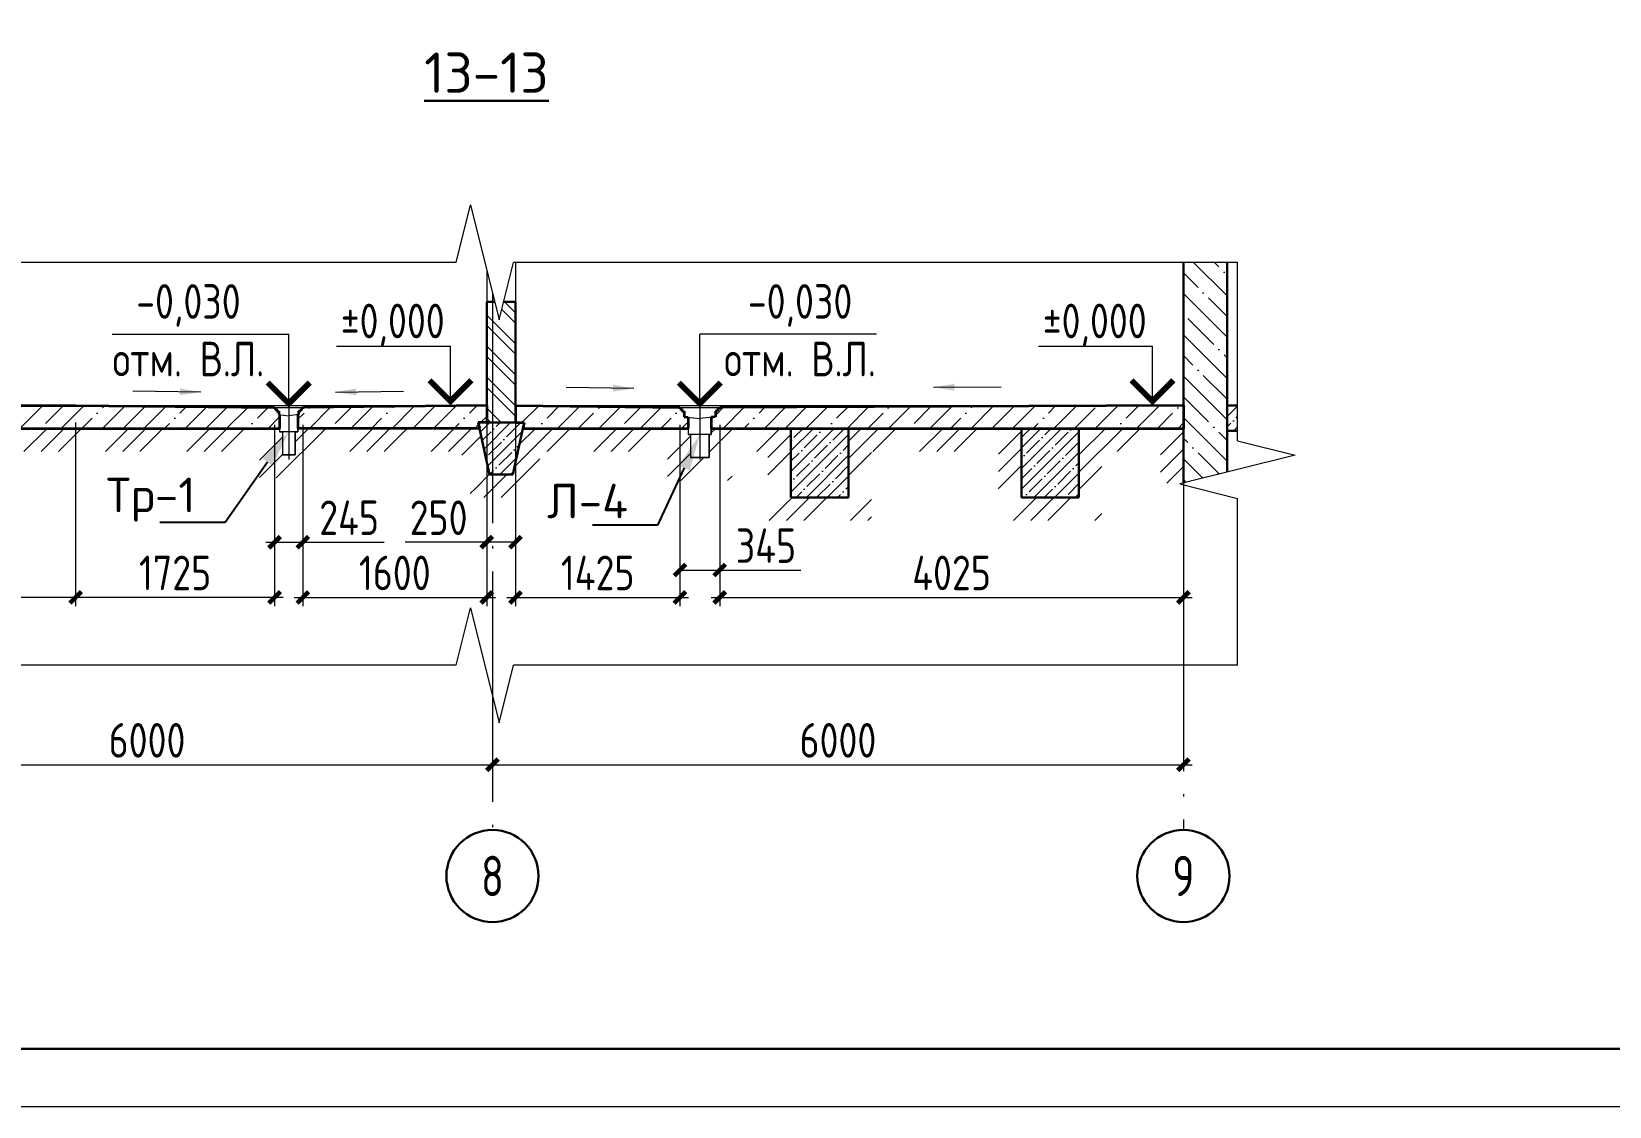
# Model space of a CAD drawing. Extents: x -965262 to 1142518, y -357520 to 71675.
# Drawn here: x 283984 to 297687, y -240088 to -230752 of the extents above; entities that cross this region are included whole.
import ezdxf
from ezdxf import colors
from ezdxf.entities.mleader import LeaderData, LeaderLine
from ezdxf.math import Vec2, Vec3

# ---------------------------------------------------------------- set-up
doc = ezdxf.new("R2010")
doc.units = 0
doc.header["$LTSCALE"] = 10
doc.linetypes.add('AM_DIN_G_W050x2', pattern=[6.875, 4.75, -0.875, 0.375, -0.875])
doc.linetypes.add('DOTE', pattern=[2.42, 2, -0.2, 0.02, -0.2])
doc.layers.get('0').update_dxf_attribs({"linetype": 'CONTINUOUS', "lineweight": 30})
doc.layers.get('Defpoints').update_dxf_attribs({"linetype": 'CONTINUOUS'})
doc.layers.add('DOTE', color=7, linetype='DOTE', lineweight=9)
doc.layers.add('полы', color=3, linetype='CONTINUOUS', lineweight=35)
doc.styles.add('GOST 2.304', font='isocpeur.ttf', dxfattribs={"width": 0.75, "height": 250})
doc.styles.get("Standard").update_dxf_attribs({"font": 'isocpeur.ttf', "height": 300})
doc.styles.add('ГОСТ 2м', font='isocpeur.ttf', dxfattribs={"width": 0.8, "height": 250})
doc.dimstyles.new('ГОСТ 2м', dxfattribs={"dimtxt": 250, "dimasz": 100, "dimexe": 75, "dimexo": 150, "dimgap": 62.5, "dimtad": 1, "dimdec": 0, "dimtxsty": 'ГОСТ 2м', "dimblk": 'ARCHTICK', "dimcen": 150, "dimdle": 75, "dimclrd": 256, "dimclre": 256, "dimclrt": 256, "dimadec": 0, "dimazin": 0, "dimtfac": 1, "dimtdec": 0, "dimtmove": 0, "dimatfit": 3, "dimldrblk": 'OBLIQUE', "dimfxl": 1, "dimlwd": 15, "dimlwe": 15, "dimarcsym": 0})

# ---------------------------------------------------------------- blocks, each defined once
blk = doc.blocks.new('_ArchTick')
at = {"color": 0, "linetype": 'ByBlock', "lineweight": 0, "const_width": 0.4}
blk.add_lwpolyline([(-0.5, -0.5), (0.5, 0.5)], dxfattribs=at)
blk = doc.blocks.new('*D1673')
at = {"lineweight": 15, "ltscale": 100, "transparency": 16777216}
for p, q in [((281987, -236970), (281987, -237045)), ((287987, -236970), (287987, -237045)), ((281912, -237120), (288062, -237120))]:
    blk.add_line(p, q, dxfattribs=at)
at = {"layer": 'Defpoints', "color": 0, "lineweight": 15, "ltscale": 100, "transparency": 16777216}
for p in [(281987, -237120), (287987, -237120), (287987, -237120)]:
    blk.add_point(p, dxfattribs=at)
at = {"lineweight": 15, "ltscale": 100, "transparency": 16777216, "xscale": 100, "yscale": 100, "zscale": 100, "rotation": 180}
blk.add_blockref('_ArchTick', (281987, -237120), dxfattribs=at)
at = {"lineweight": 15, "ltscale": 100, "transparency": 16777216, "xscale": 100, "yscale": 100, "zscale": 100}
blk.add_blockref('_ArchTick', (287987, -237120), dxfattribs=at)
at = {"lineweight": 15, "ltscale": 100, "transparency": 16777216, "insert": (284987, -236908), "char_height": 250, "attachment_point": 5, "style": 'ГОСТ 2м'}
blk.add_mtext('{\\H1.2x;6000}', dxfattribs=at)
blk = doc.blocks.new('_Oblique')
at = {"color": 0, "linetype": 'ByBlock', "lineweight": -2}
blk.add_line((-0.5, -0.5), (0.5, 0.5), dxfattribs=at)
blk = doc.blocks.new('*D1674')
at = {"lineweight": 15, "ltscale": 100, "transparency": 16777216}
for p, q in [((287987, -236970), (287987, -237045)), ((293987, -236970), (293987, -237045)), ((287912, -237120), (294062, -237120))]:
    blk.add_line(p, q, dxfattribs=at)
at = {"layer": 'Defpoints', "color": 0, "lineweight": 15, "ltscale": 100, "transparency": 16777216}
for p in [(287987, -237120), (293987, -237120), (293987, -237120)]:
    blk.add_point(p, dxfattribs=at)
at = {"lineweight": 15, "ltscale": 100, "transparency": 16777216, "xscale": 100, "yscale": 100, "zscale": 100, "rotation": 180}
blk.add_blockref('_ArchTick', (287987, -237120), dxfattribs=at)
at = {"lineweight": 15, "ltscale": 100, "transparency": 16777216, "xscale": 100, "yscale": 100, "zscale": 100}
blk.add_blockref('_ArchTick', (293987, -237120), dxfattribs=at)
at = {"lineweight": 15, "ltscale": 100, "transparency": 16777216, "insert": (290987, -236908), "char_height": 250, "attachment_point": 5, "style": 'ГОСТ 2м'}
blk.add_mtext('{\\H1.2x;6000}', dxfattribs=at)
blk = doc.blocks.new('ФБ')
at = {"lineweight": 15, "ltscale": 50}
h = blk.add_hatch(dxfattribs=at)
h.set_pattern_fill('ANSI35', color=2, scale=20, style=0)
h.paths.add_polyline_path([(5649, 554), (5249, 554), (5349, 104), (5549, 104)])
at = {"color": 2, "ltscale": 50}
for p, q in [((5249, 554), (5649, 554)), ((5349, 104), (5249, 554)), ((5549, 104), (5649, 554)), ((5349, 104), (5549, 104))]:
    blk.add_line(p, q, dxfattribs=at)
blk = doc.blocks.new('*D1675')
at = {"lineweight": 15, "ltscale": 50, "transparency": 16777216}
for p, q in [((284367, -234149), (284367, -235742)), ((286095, -234169), (286095, -235742)), ((286170, -235667), (284292, -235667))]:
    blk.add_line(p, q, dxfattribs=at)
at = {"layer": 'Defpoints', "color": 0, "lineweight": 15, "ltscale": 50, "transparency": 16777216}
for p in [(284367, -233999), (286095, -234019, 0), (284367, -235667)]:
    blk.add_point(p, dxfattribs=at)
at = {"lineweight": 15, "ltscale": 50, "transparency": 16777216, "xscale": 100, "yscale": 100, "zscale": 100, "rotation": 180}
blk.add_blockref('_ArchTick', (284367, -235667), dxfattribs=at)
at = {"lineweight": 15, "ltscale": 50, "transparency": 16777216, "xscale": 100, "yscale": 100, "zscale": 100}
blk.add_blockref('_ArchTick', (286095, -235667), dxfattribs=at)
at = {"lineweight": 15, "ltscale": 50, "transparency": 16777216, "insert": (285231, -235454), "char_height": 250, "attachment_point": 5, "style": 'ГОСТ 2м'}
blk.add_mtext('{\\H1.2x;1725}', dxfattribs=at)
blk = doc.blocks.new('*D1676')
at = {"lineweight": 15, "ltscale": 50, "transparency": 16777216}
for p, q in [((286095, -234169), (286095, -235262)), ((286340, -234169), (286340, -235262)), ((286020, -235187), (286340, -235187)), ((286340, -235187), (287045, -235187))]:
    blk.add_line(p, q, dxfattribs=at)
at = {"layer": 'Defpoints', "color": 0, "ltscale": 50, "transparency": 16777216}
for p in [(286095, -234019, 0), (286340, -234019, 0), (286340, -235187)]:
    blk.add_point(p, dxfattribs=at)
at = {"lineweight": 15, "ltscale": 50, "transparency": 16777216, "xscale": 100, "yscale": 100, "zscale": 100, "rotation": 180}
blk.add_blockref('_ArchTick', (286095, -235187), dxfattribs=at)
at = {"lineweight": 15, "ltscale": 50, "transparency": 16777216, "xscale": 100, "yscale": 100, "zscale": 100}
blk.add_blockref('_ArchTick', (286340, -235187), dxfattribs=at)
at = {"lineweight": 15, "ltscale": 50, "transparency": 16777216, "insert": (286742, -234975), "char_height": 250, "attachment_point": 5, "style": 'ГОСТ 2м'}
blk.add_mtext('{\\H1.2x;245}', dxfattribs=at)
blk = doc.blocks.new('*D1677')
at = {"lineweight": 15, "ltscale": 50, "transparency": 16777216}
for p, q in [((286340, -234169), (286340, -235742)), ((287937, -234149), (287937, -235742)), ((286265, -235667), (288012, -235667))]:
    blk.add_line(p, q, dxfattribs=at)
at = {"layer": 'Defpoints', "color": 0, "lineweight": 15, "ltscale": 50, "transparency": 16777216}
for p in [(286340, -234019, 0), (287937, -233999), (287937, -235667)]:
    blk.add_point(p, dxfattribs=at)
at = {"lineweight": 15, "ltscale": 50, "transparency": 16777216, "xscale": 100, "yscale": 100, "zscale": 100, "rotation": 180}
blk.add_blockref('_ArchTick', (286340, -235667), dxfattribs=at)
at = {"lineweight": 15, "ltscale": 50, "transparency": 16777216, "xscale": 100, "yscale": 100, "zscale": 100}
blk.add_blockref('_ArchTick', (287937, -235667), dxfattribs=at)
at = {"lineweight": 15, "ltscale": 50, "transparency": 16777216, "insert": (287139, -235454), "char_height": 250, "attachment_point": 5, "style": 'ГОСТ 2м'}
blk.add_mtext('{\\H1.2x;1600}', dxfattribs=at)
blk = doc.blocks.new('*D1678')
at = {"lineweight": 15, "ltscale": 50, "transparency": 16777216}
for p, q in [((282187, -234149), (282187, -235742)), ((284367, -234149), (284367, -235742)), ((284442, -235667), (282112, -235667))]:
    blk.add_line(p, q, dxfattribs=at)
at = {"layer": 'Defpoints', "color": 0, "lineweight": 15, "ltscale": 50, "transparency": 16777216}
for p in [(282187, -233999), (284367, -233999), (282187, -235667)]:
    blk.add_point(p, dxfattribs=at)
at = {"lineweight": 15, "ltscale": 50, "transparency": 16777216, "xscale": 100, "yscale": 100, "zscale": 100, "rotation": 180}
blk.add_blockref('_ArchTick', (282187, -235667), dxfattribs=at)
at = {"lineweight": 15, "ltscale": 50, "transparency": 16777216, "xscale": 100, "yscale": 100, "zscale": 100}
blk.add_blockref('_ArchTick', (284367, -235667), dxfattribs=at)
at = {"lineweight": 15, "ltscale": 50, "transparency": 16777216, "insert": (283277, -235454), "char_height": 250, "attachment_point": 5, "style": 'ГОСТ 2м'}
blk.add_mtext('{\\H1.2x;2180}', dxfattribs=at)
blk = doc.blocks.new('*D1679')
at = {"lineweight": 15, "ltscale": 50, "transparency": 16777216}
for p, q in [((288187, -234149), (288187, -235742)), ((289615, -234169), (289615, -235742)), ((288112, -235667), (289690, -235667))]:
    blk.add_line(p, q, dxfattribs=at)
at = {"layer": 'Defpoints', "color": 0, "lineweight": 15, "ltscale": 50, "transparency": 16777216}
for p in [(288187, -233999), (289615, -234019), (289615, -235667)]:
    blk.add_point(p, dxfattribs=at)
at = {"lineweight": 15, "ltscale": 50, "transparency": 16777216, "xscale": 100, "yscale": 100, "zscale": 100, "rotation": 180}
blk.add_blockref('_ArchTick', (288187, -235667), dxfattribs=at)
at = {"lineweight": 15, "ltscale": 50, "transparency": 16777216, "xscale": 100, "yscale": 100, "zscale": 100}
blk.add_blockref('_ArchTick', (289615, -235667), dxfattribs=at)
at = {"lineweight": 15, "ltscale": 50, "transparency": 16777216, "insert": (288901, -235454), "char_height": 250, "attachment_point": 5, "style": 'ГОСТ 2м'}
blk.add_mtext('{\\H1.2x;1425}', dxfattribs=at)
blk = doc.blocks.new('*D1680')
at = {"lineweight": 15, "ltscale": 50, "transparency": 16777216}
for p, q in [((289615, -234169), (289615, -235504)), ((289960, -234169), (289960, -235504)), ((289615, -235429), (290035, -235429)), ((289960, -235429), (290665, -235429))]:
    blk.add_line(p, q, dxfattribs=at)
at = {"layer": 'Defpoints', "color": 0, "ltscale": 50, "transparency": 16777216}
for p in [(289615, -234019), (289960, -234019), (289615, -235429)]:
    blk.add_point(p, dxfattribs=at)
at = {"lineweight": 15, "ltscale": 50, "transparency": 16777216, "xscale": 100, "yscale": 100, "zscale": 100, "rotation": 180}
blk.add_blockref('_ArchTick', (289615, -235429), dxfattribs=at)
at = {"lineweight": 15, "ltscale": 50, "transparency": 16777216, "xscale": 100, "yscale": 100, "zscale": 100}
blk.add_blockref('_ArchTick', (289960, -235429), dxfattribs=at)
at = {"lineweight": 15, "ltscale": 50, "transparency": 16777216, "insert": (290362, -235217), "char_height": 250, "attachment_point": 5, "style": 'ГОСТ 2м'}
blk.add_mtext('{\\H1.2x;345}', dxfattribs=at)
blk = doc.blocks.new('*D1681')
at = {"lineweight": 15, "ltscale": 50, "transparency": 16777216}
for p, q in [((289960, -234169), (289960, -235742)), ((293987, -234149), (293987, -235742)), ((289885, -235667), (294062, -235667))]:
    blk.add_line(p, q, dxfattribs=at)
at = {"layer": 'Defpoints', "color": 0, "lineweight": 15, "ltscale": 50, "transparency": 16777216}
for p in [(289960, -234019), (293987, -233999), (293987, -235667)]:
    blk.add_point(p, dxfattribs=at)
at = {"lineweight": 15, "ltscale": 50, "transparency": 16777216, "xscale": 100, "yscale": 100, "zscale": 100, "rotation": 180}
blk.add_blockref('_ArchTick', (289960, -235667), dxfattribs=at)
at = {"lineweight": 15, "ltscale": 50, "transparency": 16777216, "xscale": 100, "yscale": 100, "zscale": 100}
blk.add_blockref('_ArchTick', (293987, -235667), dxfattribs=at)
at = {"lineweight": 15, "ltscale": 50, "transparency": 16777216, "insert": (291974, -235454), "char_height": 250, "attachment_point": 5, "style": 'ГОСТ 2м'}
blk.add_mtext('{\\H1.2x;4025}', dxfattribs=at)
blk = doc.blocks.new('*D1720')
at = {"lineweight": 15, "ltscale": 50, "transparency": 16777216}
for p, q in [((287937, -234149), (287937, -235262)), ((288187, -234149), (288187, -235262)), ((287937, -235187), (287229, -235187)), ((288187, -235187), (287862, -235187))]:
    blk.add_line(p, q, dxfattribs=at)
at = {"layer": 'Defpoints', "color": 0, "ltscale": 50, "transparency": 16777216}
for p in [(287937, -233999, 0), (288187, -233999, 0), (288187, -235187)]:
    blk.add_point(p, dxfattribs=at)
at = {"lineweight": 15, "ltscale": 50, "transparency": 16777216, "xscale": 100, "yscale": 100, "zscale": 100, "rotation": 180}
blk.add_blockref('_ArchTick', (287937, -235187), dxfattribs=at)
at = {"lineweight": 15, "ltscale": 50, "transparency": 16777216, "xscale": 100, "yscale": 100, "zscale": 100}
blk.add_blockref('_ArchTick', (288187, -235187), dxfattribs=at)
at = {"lineweight": 15, "ltscale": 50, "transparency": 16777216, "insert": (287519, -234975), "char_height": 250, "attachment_point": 5, "style": 'ГОСТ 2м'}
blk.add_mtext('{\\H1.2x;250}', dxfattribs=at)

msp = doc.modelspace()

# ---------------------------------------------------------------- hatches: boundary and pattern name
at = {"lineweight": 15, "ltscale": 50}
h = msp.add_hatch(dxfattribs=at)
h.set_pattern_fill('ANSI35', color=256, scale=40, angle=90, style=0)
h.set_pattern_definition([(135, (294204.97, -234322.55), (-179.605, -179.605), []), (135, (294204.97, -234142.94), (-179.605, -179.605), [317.5, -63.5, 0, -63.5])])
h.paths.add_polyline_path([(294367.5, -234148.7), (293987.2, -234148.7), (293987.2, -234192.5), (293988.5, -234198.7), (293987.2, -234198.7), (293987.1, -234674.2), (294367.5, -234579.1)])
h.paths.add_polyline_path([(294367.5, -233683.6), (294037.6, -233766.1), (294367.5, -233848.6)], flags=0)
h.paths.add_polyline_path([(294367.5, -233683.6), (294037.6, -233766.1), (294367.5, -233848.6)], flags=16)
h.paths.add_polyline_path([(294367.5, -232746.8), (293987.5, -232746.8), (293987.5, -232756.6), (294367.5, -232756.6)])
h.paths.add_polyline_path([(294367.5, -232746.8), (293987.5, -232746.8), (293987.5, -234148.7), (294367.5, -234148.7)])
at = {"lineweight": 15}
h = msp.add_hatch(dxfattribs=at)
h.set_pattern_fill('ANSI32', color=256, scale=20, angle=90)
h.set_pattern_definition([(135, (-2781001.57, -72083.47), (-134.703842, -134.703842), []), (135, (-2781001.57, -71993.67), (-134.703842, -134.703842), [])])
h.paths.add_polyline_path([(288187.4, -233098.7), (287987.2, -233098.7), (287987.2, -234148.7), (288187.4, -234148.7)])
h.paths.add_polyline_path([(287987.2, -233098.7), (287937.4, -233098.7), (287937.4, -234148.7), (287987.2, -234148.7)])
h.paths.add_polyline_path([(288046, -233256.6), (288006.6, -233098.7), (288085.5, -233098.7)], flags=16)
at = {"lineweight": 15, "ltscale": 50}
h = msp.add_hatch(dxfattribs=at)
h.set_pattern_fill('ANSI35', color=3, scale=40, style=0)
h.set_pattern_definition([(45, (293983.5, -234155.6), (-179.605, 179.605), []), (45, (294163.12, -234155.6), (-179.605, 179.605), [317.5, -63.5, 0, -63.5])])
h.paths.add_polyline_path([(293987.2, -234148.7), (293977.4, -234148.7), (293987.2, -234192.5)])
h.paths.add_polyline_path([(291079.1, -234013.2), (290579.1, -234015.7), (290579.1, -234198.7), (291079.1, -234198.7)])
h.paths.add_polyline_path([(293080.2, -234003.2), (292580.2, -234005.7), (292580.2, -234198.8), (293080.2, -234198.8), (293080.2, -234198.7)])
h.paths.add_polyline_path([(294367.5, -233998.7), (294367.5, -233998.7), (294367.5, -234148.7), (294379.4, -234139.7), (294377.4, -234148.7), (294381.5, -234130.6)], flags=17)
h.paths.add_polyline_path([(291079.1, -234013.2), (290579.1, -234015.7), (290579.1, -234198.7), (291079.1, -234198.7)], flags=17)
h.paths.add_polyline_path([(293080.2, -234003.2), (292580.2, -234005.7), (292580.2, -234198.7), (293080.2, -234198.7)], flags=17)
h.paths.add_polyline_path([(294367.5, -233998.7), (294367.5, -233998.7), (294367.5, -234148.7), (294379.4, -234139.7), (294377.4, -234148.7), (294381.5, -234130.6)], flags=17)
h.paths.add_polyline_path([(293987.2, -233998.7), (289959.9, -234018.7), (289959.9, -234028.7), (289942.4, -234028.7), (289942.4, -234048.7), (289922.4, -234048.7), (289922.4, -234097.8), (289887.4, -234102), (289887.4, -234198.7), (293987.2, -234198.7), (293987.2, -234192.5), (293977.4, -234148.7), (293987.2, -234148.7)])
h.paths.add_polyline_path([(289687.4, -234102), (289652.4, -234097.8), (289652.4, -234048.7), (289632.4, -234048.7), (289632.4, -234028.7), (289614.9, -234028.7), (289614.9, -234018.7), (288187.4, -233998.7), (288187.4, -234148.7), (288262.4, -234148.7), (288251.3, -234198.7), (289687.4, -234198.7)])
h.paths.add_polyline_path([(287937.4, -233998.7), (287937.4, -233998.7), (286339.9, -234018.7), (286339.9, -234028.7), (286322.4, -234028.7), (286322.4, -234048.7), (286302.4, -234048.7), (286302.4, -234078.7), (286297.4, -234079.3), (286297.4, -234198.7), (287873.5, -234198.7), (287862.4, -234148.7), (287937.4, -234148.7)])
h.paths.add_polyline_path([(286137.4, -234079.3), (286132.4, -234078.7), (286132.4, -234048.7), (286112.4, -234048.7), (286112.4, -234028.7), (286094.9, -234028.7), (286094.9, -234018.7), (284367.4, -233998.7), (282794.7, -233998.7), (282794.7, -233998.7), (282794.7, -233998.7), (282187.4, -233998.7), (282187.4, -234148.7), (282262.4, -234148.7), (282251.3, -234198.7), (286137.4, -234198.7)])
h.paths.add_polyline_path([(281937.4, -233998.7), (281304.5, -233998.7), (281304.5, -234198.7), (281873.5, -234198.7), (281862.4, -234148.7), (281937.4, -234148.7)])
at = {"lineweight": 15}
h = msp.add_hatch(dxfattribs=at)
h.set_pattern_fill('ANSI35', color=256, scale=20)
h.set_pattern_definition([(45, (-2781001.57, -72083.47), (-89.802561, 89.802561), []), (45, (-2780911.77, -72083.47), (-89.802561, 89.802561), [158.75, -31.75, 0, -31.75])])
h.paths.add_polyline_path([(294367.5, -234218.7), (294457.6, -234218.7), (294457.6, -233998.7), (294367.5, -233998.7)])
at = {"linetype": 'Continuous', "lineweight": 15}
h = msp.add_hatch(dxfattribs=at)
h.set_pattern_fill('GOST_GROUND', color=256, scale=50, style=0)
h.set_pattern_definition([(45, (-2781001.57, -72083.47), (707.10678, -4e-14), [1000]), (45, (-2780851.57, -72083.47), (707.10678, -4e-14), [1000]), (45, (-2780701.57, -72083.47), (707.10678, -4e-14), [1000])])
h.paths.add_polyline_path([(293987.5, -234674.1), (293987.2, -234198.7), (293080.2, -234198.7), (293080.2, -234798.8), (292580.2, -234798.8), (292580.2, -234198.8), (291079.1, -234198.7), (291079.1, -234798.7), (290579, -234798.8), (290579.1, -234198.8), (289887.4, -234198.7), (289887.4, -234252), (289867.4, -234252), (289867.4, -234452), (289707.4, -234452), (289707.4, -234252), (289687.4, -234252), (289687.4, -234198.7), (288251.3, -234198.7), (288162.4, -234598.7), (287962.4, -234598.7), (287873.5, -234198.7), (286297.4, -234198.7), (286297.4, -234229.3), (286272.4, -234229.3), (286272.4, -234429.3), (286162.4, -234429.3), (286162.4, -234229.3), (286137.4, -234229.3), (286137.4, -234198.7), (282251.3, -234198.7), (282162.4, -234598.7), (281962.4, -234598.7), (281873.5, -234198.7), (281304.5, -234198.7), (281304.5, -234306.6), (281713.1, -234398.7), (281802, -234798.7), (282322.9, -234798.7), (282411.7, -234398.7), (285937.4, -234398.7), (285937.4, -234429.3), (285962.4, -234429.3), (285962.4, -234629.3), (286472.4, -234629.3), (286472.4, -234429.3), (286497.4, -234429.3), (286497.4, -234398.7), (287713.1, -234398.7), (287802, -234798.7), (288322.9, -234798.7), (288411.7, -234398.7), (289487.4, -234398.7), (289487.4, -234452), (289507.4, -234452), (289507.4, -234652), (290067.4, -234652), (290067.4, -234452), (290087.4, -234452), (290087.4, -234398.7), (290379.1, -234398.7), (290379, -234998.8), (291279.1, -234998.7), (291279.1, -234398.7), (292380.2, -234398.8), (292380.2, -234998.8), (293280.1, -234998.8), (293280.2, -234398.7), (293787.3, -234398.7), (293787.5, -234674.2)])
at = {"lineweight": 15, "ltscale": 50}
h = msp.add_hatch(dxfattribs=at)
h.set_pattern_fill('ANSI35', color=2, scale=20, style=0)
h.set_pattern_definition([(45, (-2781001.57, -72004.75), (-89.802561, 89.802561), []), (45, (-2780911.77, -72004.75), (-89.802561, 89.802561), [158.75, -31.75, 0, -31.75])])
h.paths.add_polyline_path([(291079.1, -234198.7), (290579.1, -234198.7), (290579, -234798.7), (291079, -234798.7)])
h.paths.add_polyline_path([(293080.2, -234198.8), (292580.2, -234198.8), (292580.2, -234205.7), (292580.2, -234205.7), (292580.2, -234205.7), (292580.2, -234798.8), (293080.2, -234798.8)])

# ---------------------------------------------------------------- linework, layer by layer
at = {"color": 5, "lineweight": 15, "ltscale": 50}
for p, q in [((287671, -232756.6, 9037.5), (281304.5, -232756.6, 9037.5)), ((294457.6, -232756.6, 9037.5), (288171, -232756.6, 9037.5)), ((287671, -236256.6, 9037.5), (281304.5, -236256.6, 9037.5)), ((294457.6, -236256.6, 9037.5), (288171, -236256.6, 9037.5))]:
    msp.add_line(p, q, dxfattribs=at)
at = {"lineweight": 0}
for p, q in [((288187.4, -232756.6, 9037.5), (288187.4, -233098.7, 9037.5)), ((287937.4, -232822.1, 9037.5), (287937.4, -233098.7, 9037.5))]:
    msp.add_line(p, q, dxfattribs=at)
at = {"ltscale": 2}
for p, q in [((293987.5, -232756.6, 9037.5), (293987.1, -234674.2, 9037.5)), ((294367.5, -232756.6, 9037.5), (294367.5, -234579.1, 9037.5))]:
    msp.add_line(p, q, dxfattribs=at)
at = {"color": 5, "lineweight": 15, "ltscale": 100}
for p, q in [((294457.6, -234306.6, 9037.5), (294457.6, -232756.6, 9037.5)), ((294457.6, -236256.6, 9037.5), (294457.6, -234806.6, 9037.5))]:
    msp.add_line(p, q, dxfattribs=at)
for p, q in [((287937.4, -233098.7, 9037.5), (287937.4, -234148.7, 9037.5)), ((288187.4, -233098.7, 9037.5), (288187.4, -234148.7, 9037.5)), ((294367.5, -233998.7, 9037.5), (294457.6, -233998.7, 9037.5)), ((294367.5, -234218.7, 9037.5), (294457.6, -234218.7, 9037.5))]:
    msp.add_line(p, q)
at = {"ltscale": 50}
for p, q in [((287937.4, -233098.7, 9037.5), (288006.6, -233098.7, 9037.5)), ((288085.5, -233098.7, 9037.5), (288187.4, -233098.7, 9037.5)), ((287937.4, -234148.7, 9037.5), (288187.4, -234148.7, 9037.5))]:
    msp.add_line(p, q, dxfattribs=at)
at = {"lineweight": 15, "ltscale": 0.3}
for p, q in [((284683.9, -233379.1, 9037.5), (286217.4, -233379.1, 9037.5)), ((286633.4, -233485.7, 9037.5), (287621.9, -233485.7, 9037.5)), ((291321, -233379.1, 9037.5), (289787.4, -233379.1, 9037.5)), ((292729.7, -233485.7, 9037.5), (293718.2, -233485.7, 9037.5))]:
    msp.add_line(p, q, dxfattribs=at)
at = {"lineweight": 15}
for p, q in [((286217.4, -234018.7, 9037.5), (286217.4, -233379.1, 9037.5)), ((287621.9, -233998.7, 9037.5), (287621.9, -233485.7, 9037.5)), ((289787.4, -234018.7, 9037.5), (289787.4, -233379.1, 9037.5)), ((293718.2, -233998.7, 9037.5), (293718.2, -233485.7, 9037.5)), ((286137.4, -234079.3, 9037.5), (286137.4, -234229.3, 9037.5)), ((286297.4, -234079.3, 9037.5), (286297.4, -234229.3, 9037.5)), ((289687.4, -234102, 9037.5), (289687.4, -234252, 9037.5)), ((289887.4, -234102, 9037.5), (289887.4, -234252, 9037.5)), ((286297.4, -234229.3, 9037.5), (286137.4, -234229.3, 9037.5)), ((286162.4, -234229.3, 9037.5), (286162.4, -234429.3, 9037.5)), ((286272.4, -234229.3, 9037.5), (286272.4, -234429.3, 9037.5)), ((289887.4, -234252, 9037.5), (289687.4, -234252, 9037.5)), ((289707.4, -234252, 9037.5), (289707.4, -234452, 9037.5)), ((289867.4, -234252, 9037.5), (289867.4, -234452, 9037.5)), ((286272.4, -234429.3, 9037.5), (286162.4, -234429.3, 9037.5)), ((289867.4, -234452, 9037.5), (289707.4, -234452, 9037.5))]:
    msp.add_line(p, q, dxfattribs=at)
at = {"lineweight": 15, "ltscale": 50}
for p, q in [((285453, -233883.3, 9037.5), (284865, -233876.5, 9037.5)), ((286625.1, -233883.8, 9037.5), (287213.1, -233876.5, 9037.5)), ((289214.1, -233851.7, 9037.5), (288626.1, -233843.5, 9037.5)), ((291817.7, -233842, 9037.5), (292405.8, -233839.1, 9037.5)), ((286094.9, -234018.7, 9037.5), (286094.9, -234028.7, 9037.5)), ((286112.4, -234028.7, 9037.5), (286112.4, -234048.7, 9037.5)), ((286322.4, -234028.7, 9037.5), (286322.4, -234048.7, 9037.5)), ((286339.9, -234018.7, 9037.5), (286339.9, -234028.7, 9037.5)), ((289614.9, -234018.7, 9037.5), (289614.9, -234028.7, 9037.5)), ((289632.4, -234028.7, 9037.5), (289632.4, -234048.7, 9037.5)), ((289942.4, -234028.7, 9037.5), (289942.4, -234048.7, 9037.5)), ((289959.9, -234018.7, 9037.5), (289959.9, -234028.7, 9037.5)), ((286132.4, -234048.7, 9037.5), (286132.4, -234078.7, 9037.5)), ((286302.4, -234048.7, 9037.5), (286302.4, -234078.7, 9037.5)), ((289652.4, -234048.7, 9037.5), (289652.4, -234097.8, 9037.5)), ((289922.4, -234048.7, 9037.5), (289922.4, -234097.8, 9037.5))]:
    msp.add_line(p, q, dxfattribs=at)
at = {"lineweight": 15, "ltscale": 10}
for p, q in [((286094.9, -234028.7, 9037.5), (286112.4, -234028.7, 9037.5)), ((286322.4, -234028.7, 9037.5), (286339.9, -234028.7, 9037.5)), ((289614.9, -234028.7, 9037.5), (289632.4, -234028.7, 9037.5)), ((289942.4, -234028.7, 9037.5), (289959.9, -234028.7, 9037.5)), ((286112.4, -234048.7, 9037.5), (286132.4, -234048.7, 9037.5)), ((286322.4, -234048.7, 9037.5), (286302.4, -234048.7, 9037.5)), ((289632.4, -234048.7, 9037.5), (289652.4, -234048.7, 9037.5)), ((289942.4, -234048.7, 9037.5), (289922.4, -234048.7, 9037.5))]:
    msp.add_line(p, q, dxfattribs=at)
at = {"lineweight": 15, "ltscale": 2.5}
for p, q in [((286132.4, -234078.7, 9037.5), (286217.4, -234088.7, 9037.5)), ((286302.4, -234078.7, 9037.5), (286217.4, -234088.7, 9037.5)), ((289652.4, -234097.8, 9037.5), (289787.4, -234113.7, 9037.5)), ((289922.4, -234097.8, 9037.5), (289787.4, -234113.7, 9037.5))]:
    msp.add_line(p, q, dxfattribs=at)
at = {"color": 2, "ltscale": 100}
for p, q in [((290579.1, -234198.7, 9037.5), (290579, -234798.8, 9037.5)), ((291079.1, -234198.7, 9037.5), (291079, -234798.8, 9037.5)), ((292580.2, -234198.7, 9037.5), (292580.2, -234798.8, 9037.5)), ((293080.2, -234198.7, 9037.5), (293080.2, -234798.8, 9037.5))]:
    msp.add_line(p, q, dxfattribs=at)
at = {"color": 2, "ltscale": 50}
for p, q in [((290579.1, -234198.7, 9037.5), (291079.1, -234198.7, 9037.5)), ((292580.2, -234198.8, 9037.5), (293080.2, -234198.8, 9037.5)), ((290579.1, -234798.7, 9037.5), (291079.1, -234798.7, 9037.5)), ((292580.2, -234798.8, 9037.5), (293080.2, -234798.8, 9037.5))]:
    msp.add_line(p, q, dxfattribs=at)
at = {"lineweight": 15, "elevation": 9801.8}
msp.add_lwpolyline([(317267.6, -240087.8), (317267.6, -210387.8), (275267.6, -210387.8), (275267.6, -240087.8)], close=True, dxfattribs=at)
at = {"elevation": 9801.8}
msp.add_lwpolyline([(316767.6, -239587.8), (316767.6, -210887.8), (277267.6, -210887.8), (277267.6, -239587.8)], close=True, dxfattribs=at)
at = {"color": 5, "lineweight": 15, "ltscale": 10, "elevation": 9037.5}
for points in [[(287671, -232756.6), (287796, -232256.6)], [(287796, -232256.6), (288046, -233256.6)], [(288046, -233256.6), (288171, -232756.6)], [(294457.6, -234306.6), (294957.6, -234431.6)], [(294957.6, -234431.6), (293957.6, -234681.6)], [(293957.6, -234681.6), (294457.6, -234806.6)], [(287671, -236256.6), (287796, -235756.6)], [(287796, -235756.6), (288046, -236756.6)], [(288046, -236756.6), (288171, -236256.6)]]:
    msp.add_lwpolyline(points, dxfattribs=at)
at = {"lineweight": 15, "const_width": 50, "elevation": 9037.5}
for points in [[(287804.2, -233781.1), (287621.9, -233963.4), (287439.6, -233781.1)], [(293900.5, -233781.1), (293718.2, -233963.4), (293535.9, -233781.1)], [(286035.1, -233801.1), (286217.4, -233983.4), (286399.7, -233801.1)], [(289605.1, -233801.1), (289787.4, -233983.4), (289969.7, -233801.1)]]:
    msp.add_lwpolyline(points, dxfattribs=at)
at = {"lineweight": 15, "ltscale": 100, "extrusion": (0, 1, 0), "elevation": -234018.7}
for points in [[(-286094.9, 9037.5), (-286339.9, 9037.5)], [(-289614.9, 9037.5), (-289959.9, 9037.5)]]:
    msp.add_lwpolyline(points, dxfattribs=at)
at = {"linetype": 'Continuous', "lineweight": 15, "elevation": -764.3}
msp.add_lwpolyline([(282251.3, -234198.7), (286137.4, -234198.7), (286137.4, -234229.3), (286162.4, -234229.3), (286162.4, -234429.3), (286272.4, -234429.3), (286272.4, -234229.3), (286297.4, -234229.3), (286297.4, -234198.7), (287873.5, -234198.7), (287962.4, -234598.7), (288162.4, -234598.7), (288251.3, -234198.7), (289687.4, -234198.7), (289687.4, -234252), (289707.4, -234252), (289707.4, -234452), (289867.4, -234452), (289867.4, -234252), (289887.4, -234252), (289887.4, -234198.7), (290579.1, -234198.8), (290579, -234798.8), (291079.1, -234798.7), (291079.1, -234198.7), (292580.2, -234198.8), (292580.2, -234798.8), (293080.2, -234798.8), (293080.2, -234198.7), (293987.2, -234198.7), (293987.5, -234674.1)], dxfattribs=at)
at = {"lineweight": 15, "ltscale": 50}
for points in [[(285272.6, -233911.2, 9037.5), (285273.3, -233851.2, 9037.5), (285453, -233883.3, 9037.5)], [(286805.4, -233911.6, 9037.5), (286804.7, -233851.6, 9037.5), (286625.1, -233883.8, 9037.5)], [(289033.7, -233879.2, 9037.5), (289034.6, -233819.2, 9037.5), (289214.1, -233851.7, 9037.5)], [(291997.9, -233871.1, 9037.5), (291997.6, -233811.1, 9037.5), (291817.7, -233842, 9037.5)]]:
    msp.add_solid(points, dxfattribs=at)
at = {"layer": 'DOTE', "ltscale": 100}
for p, q in [((293987.2, -232756.6, 9037.5), (293987.1, -237686.4, 9037.5)), ((287987.2, -233021.2, 9037.5), (287987.1, -237686.4, 9037.5))]:
    msp.add_line(p, q, dxfattribs=at)
at = {"layer": 'DOTE', "linetype": 'AM_DIN_G_W050x2', "ltscale": 10}
for p, q in [((286217.4, -233995.5, 9037.5), (286217.4, -234469, 9037.5)), ((289787.4, -233995.5, 9037.5), (289787.4, -234469, 9037.5))]:
    msp.add_line(p, q, dxfattribs=at)
at = {"layer": 'DOTE', "linetype": 'Continuous', "lineweight": 30}
for centre in [(287987, -238086.4, 9037.5), (293987, -238086.4, 9037.5)]:
    msp.add_circle(centre, 400, dxfattribs=at)
at = {"layer": 'полы', "ltscale": 50}
for p, q in [((282187.4, -233998.7, 9037.5), (284367.4, -233998.7, 9037.5)), ((284367.4, -233998.7, 9037.5), (286094.9, -234018.7, 9037.5)), ((286094.9, -234018.7, 9037.5), (286094.9, -234028.7, 9037.5)), ((286094.9, -234028.7, 9037.5), (286112.4, -234028.7, 9037.5)), ((286112.4, -234028.7, 9037.5), (286112.4, -234048.7, 9037.5)), ((286339.9, -234028.7, 9037.5), (286322.4, -234028.7, 9037.5)), ((286322.4, -234028.7, 9037.5), (286322.4, -234048.7, 9037.5)), ((287937.4, -233998.7, 9037.5), (286339.9, -234018.7, 9037.5)), ((286339.9, -234018.7, 9037.5), (286339.9, -234028.7, 9037.5)), ((287937.4, -233998.7, 9037.5), (287937.4, -234148.7, 9037.5)), ((288187.4, -233998.7, 9037.5), (289614.9, -234018.7, 9037.5)), ((288187.4, -233998.7, 9037.5), (288187.4, -234148.7, 9037.5)), ((289614.9, -234018.7, 9037.5), (289614.9, -234028.7, 9037.5)), ((289614.9, -234028.7, 9037.5), (289632.4, -234028.7, 9037.5)), ((289632.4, -234028.7, 9037.5), (289632.4, -234048.7, 9037.5)), ((289959.9, -234028.7, 9037.5), (289942.4, -234028.7, 9037.5)), ((289942.4, -234028.7, 9037.5), (289942.4, -234048.7, 9037.5)), ((293987.5, -233998.7, 9037.5), (289959.9, -234018.7, 9037.5)), ((289959.9, -234018.7, 9037.5), (289959.9, -234028.7, 9037.5)), ((293987.5, -233998.7, 9037.5), (293987.5, -234198.7, 9037.5)), ((286112.4, -234048.7, 9037.5), (286132.4, -234048.7, 9037.5)), ((286132.4, -234048.7, 9037.5), (286132.4, -234078.7, 9037.5)), ((286132.4, -234078.7, 9037.5), (286137.4, -234079.3, 9037.5)), ((286137.4, -234079.3, 9037.5), (286137.4, -234198.7, 9037.5)), ((286302.4, -234078.7, 9037.5), (286297.4, -234079.3, 9037.5)), ((286297.4, -234079.3, 9037.5), (286297.4, -234198.7, 9037.5)), ((286322.4, -234048.7, 9037.5), (286302.4, -234048.7, 9037.5)), ((286302.4, -234048.7, 9037.5), (286302.4, -234078.7, 9037.5)), ((287937.4, -234148.7, 9037.5), (287862.4, -234148.7, 9037.5)), ((287862.4, -234148.7, 9037.5), (287873.5, -234198.7, 9037.5)), ((288187.4, -234148.7, 9037.5), (288262.4, -234148.7, 9037.5)), ((288262.4, -234148.7, 9037.5), (288251.3, -234198.7, 9037.5)), ((289632.4, -234048.7, 9037.5), (289652.4, -234048.7, 9037.5)), ((289652.4, -234048.7, 9037.5), (289652.4, -234097.8, 9037.5)), ((289652.4, -234097.8, 9037.5), (289687.4, -234102, 9037.5)), ((289687.4, -234102, 9037.5), (289687.4, -234198.7, 9037.5)), ((289922.4, -234097.8, 9037.5), (289887.4, -234102, 9037.5)), ((289887.4, -234102, 9037.5), (289887.4, -234198.7, 9037.5)), ((289942.4, -234048.7, 9037.5), (289922.4, -234048.7, 9037.5)), ((289922.4, -234048.7, 9037.5), (289922.4, -234097.8, 9037.5)), ((282251.3, -234198.7, 9037.5), (286137.4, -234198.7, 9037.5)), ((287873.5, -234198.7, 9037.5), (286297.4, -234198.7, 9037.5)), ((288251.3, -234198.7, 9037.5), (289687.4, -234198.7, 9037.5)), ((289887.4, -234198.7, 9037.5), (293987.5, -234198.7, 9037.5))]:
    msp.add_line(p, q, dxfattribs=at)
at = {"layer": 'полы', "lineweight": 0, "ltscale": 50}
for p, q in [((284367.4, -233998.7, 9037.5), (287937.4, -233998.7, 9037.5)), ((288187.4, -233998.7, 9037.5), (293987.5, -233998.7, 9037.5))]:
    msp.add_line(p, q, dxfattribs=at)

# ---------------------------------------------------------------- block references
msp.add_blockref('ФБ', (282613.5, -234702.6, 9037.5))

# ---------------------------------------------------------------- texts
at = {"char_height": 300, "attachment_point": 5, "style": 'GOST 2.304'}
for s, insert, width in [('{\\W0.8;-0,030\\Pотм. В.Л.}', (285346.6, -233346.3, 9037.5), 1670.673), ('{\\W0.8;-0,030\\Pотм. В.Л.}', (290658.3, -233346.3, 9037.5), 1670.673), ('{\\W0.8;%%P0,000}', (287121, -233300.9, 9037.5), 1200), ('{\\W0.8;%%P0,000}', (293217.3, -233300.9, 9037.5), 1200)]:
    msp.add_mtext(s, dxfattribs=dict(at, insert=insert, width=width))
at = {"layer": 'DOTE', "linetype": 'Continuous', "lineweight": 30, "ltscale": 100, "char_height": 350, "width": 800, "attachment_point": 5, "style": 'GOST 2.304'}
for s, insert in [('{\\W1;\\L\\C5;13-13}', (287934.6, -231109, -8735.2)), ('8', (287987, -238086.4, 9037.5)), ('9', (293987, -238086.4, 9037.5))]:
    msp.add_mtext(s, dxfattribs=dict(at, insert=insert))

# ---------------------------------------------------------------- dimensions: what is measured, and where the dimension line sits
at = {"lineweight": 15, "ltscale": 50}
for base, p1, p2, text, picture, middle in [((282187.4, -235666.9, 9037.5), (284367.4, -233998.7, 9037.5), (282187.4, -233998.7, 9037.5), '{\\H1.2x;<>}', '*D1678', (283277.4, -235454.4, 9037.5)), ((284367.4, -235666.9, 9037.5), (286094.9, -234018.7, 9037.5), (284367.4, -233998.7, 9037.5), '{\\H1.2x;1725}', '*D1675', (285231.2, -235454.4, 9037.5)), ((287937.4, -235666.9, 9037.5), (286339.9, -234018.7, 9037.5), (287937.4, -233998.7, 9037.5), '{\\H1.2x;1600}', '*D1677', (287138.7, -235454.4, 9037.5)), ((289614.9, -235666.9, 9037.5), (288187.4, -233998.7, 9037.5), (289614.9, -234018.7, 9037.5), '{\\H1.2x;1425}', '*D1679', (288901.2, -235454.4, 9037.5)), ((293987.5, -235666.9, 9037.5), (289959.9, -234018.7, 9037.5), (293987.5, -233998.7, 9037.5), '{\\H1.2x;4025}', '*D1681', (291973.7, -235454.4, 9037.5))]:
    dim = msp.add_linear_dim(base=base, p1=p1, p2=p2, text=text, dimstyle='ГОСТ 2м', dxfattribs=at)
    dim.commit()
    dim.dimension.update_dxf_attribs({"geometry": picture, "text_midpoint": middle})
for base, p1, p2, picture, middle in [((286339.9, -235187.3, 9037.5), (286094.9, -234018.7, 9037.5), (286339.9, -234018.7, 9037.5), '*D1676', (286742.4, -235187.3, 9037.5)), ((288187.4, -235187.3, 9037.5), (287937.4, -233998.7, 9037.5), (288187.4, -233998.7, 9037.5), '*D1720', (287519.2, -235187.3, 9037.5)), ((289614.9, -235429.3, 9037.5), (289959.9, -234018.7, 9037.5), (289614.9, -234018.7, 9037.5), '*D1680', (290362.4, -235429.3, 9037.5))]:
    dim = msp.add_linear_dim(base=base, p1=p1, p2=p2, text='{\\H1.2x;<>}', dimstyle='ГОСТ 2м', dxfattribs=at)
    dim.commit()
    dim.dimension.update_dxf_attribs({"geometry": picture, "text_midpoint": middle, "dimtype": 160})
at = {"lineweight": 15, "ltscale": 100}
for base, p1, p2, picture, middle in [((287987, -237120, 9037.5), (281987.4, -237120, 9037.5), (287987, -237120, 9037.5), '*D1673', (284987.2, -236907.5, 9037.5)), ((293987, -237120, 9037.5), (287987, -237120, 9037.5), (293987, -237120, 9037.5), '*D1674', (290987, -236907.5, 9037.5))]:
    dim = msp.add_linear_dim(base=base, p1=p1, p2=p2, text='{\\H1.2x;<>}', dimstyle='ГОСТ 2м', dxfattribs=at)
    dim.commit()
    dim.dimension.update_dxf_attribs({"geometry": picture, "text_midpoint": middle})

# ---------------------------------------------------------------- leaders
at = {"color": 5, "lineweight": 15}
ml = msp.add_multileader_mtext('Standard', dxfattribs=at)
ml.set_content('Тр-1', color=5)
ml.set_leader_properties()
ml.build(insert=Vec2(0, 0))
ml.multileader.update_dxf_attribs({"has_text_frame": 1, "text_right_attachment_type": 6, "dogleg_length": 36, "arrow_head_size": 320})
ctx = ml.context
ctx.base_point, ctx.char_height, ctx.arrow_head_size, ctx.landing_gap_size, ctx.plane_origin = Vec3(284643.2, -234821.9, 9037.5), 300, 320, 16, Vec3(268889.2, -244770.4, 9037.5)
ctx.right_attachment, ctx.text_align_type = 6, 2
notes = []
notes.append((ctx, [(1, (1, 1, 0), (285665.5, -235016.9, 9037.5), (-1, 0), 240.3, [(0, [(286217.4, -234229.3, 9037.5)], 0, [])])]))
ctx.mtext.insert, ctx.mtext.width, ctx.mtext.defined_height, ctx.mtext.alignment, ctx.mtext.flow_direction = Vec3(285409.2, -234626.9, 9037.5), 307.23, 8690.9, 3, 5
ml = msp.add_multileader_mtext('Standard', dxfattribs=at)
ml.set_content('Л-4', color=5)
ml.set_leader_properties()
ml.build(insert=Vec2(0, 0))
ml.multileader.update_dxf_attribs({"has_text_frame": 1, "text_right_attachment_type": 6, "dogleg_length": 36, "arrow_head_size": 320})
ctx = ml.context
ctx.base_point, ctx.char_height, ctx.arrow_head_size, ctx.landing_gap_size, ctx.plane_origin = Vec3(288518.7, -234829.5, 9037.5), 300, 320, 16, Vec3(272459.2, -244793, 9037.5)
ctx.right_attachment, ctx.text_align_type = 6, 2
notes.append((ctx, [(1, (1, 1, 0), (289421, -235039.5, 9037.5), (-1, 0), 240.3, [(0, [(289787.4, -234252, 9037.5)], 0, [])])]))
ctx.mtext.insert, ctx.mtext.width, ctx.mtext.defined_height, ctx.mtext.alignment, ctx.mtext.flow_direction = Vec3(289164.7, -234679.5, 9037.5), 307.23, 8690.9, 3, 5
for ctx, leaders in notes:
    for number, flags, end, landing, length, lines in leaders:
        leader = LeaderData()
        leader.index, (leader.has_last_leader_line, leader.has_dogleg_vector, leader.attachment_direction) = number, flags
        leader.last_leader_point, leader.dogleg_vector, leader.dogleg_length = Vec3(end), Vec3(landing), length
        for number, points, colour, breaks in lines:
            line = LeaderLine()
            line.index, line.vertices, line.color, line.breaks = number, Vec3.list(points), colors.encode_raw_color(colour), breaks
            leader.lines.append(line)
        ctx.leaders.append(leader)

doc.saveas('drawing.dxf')
